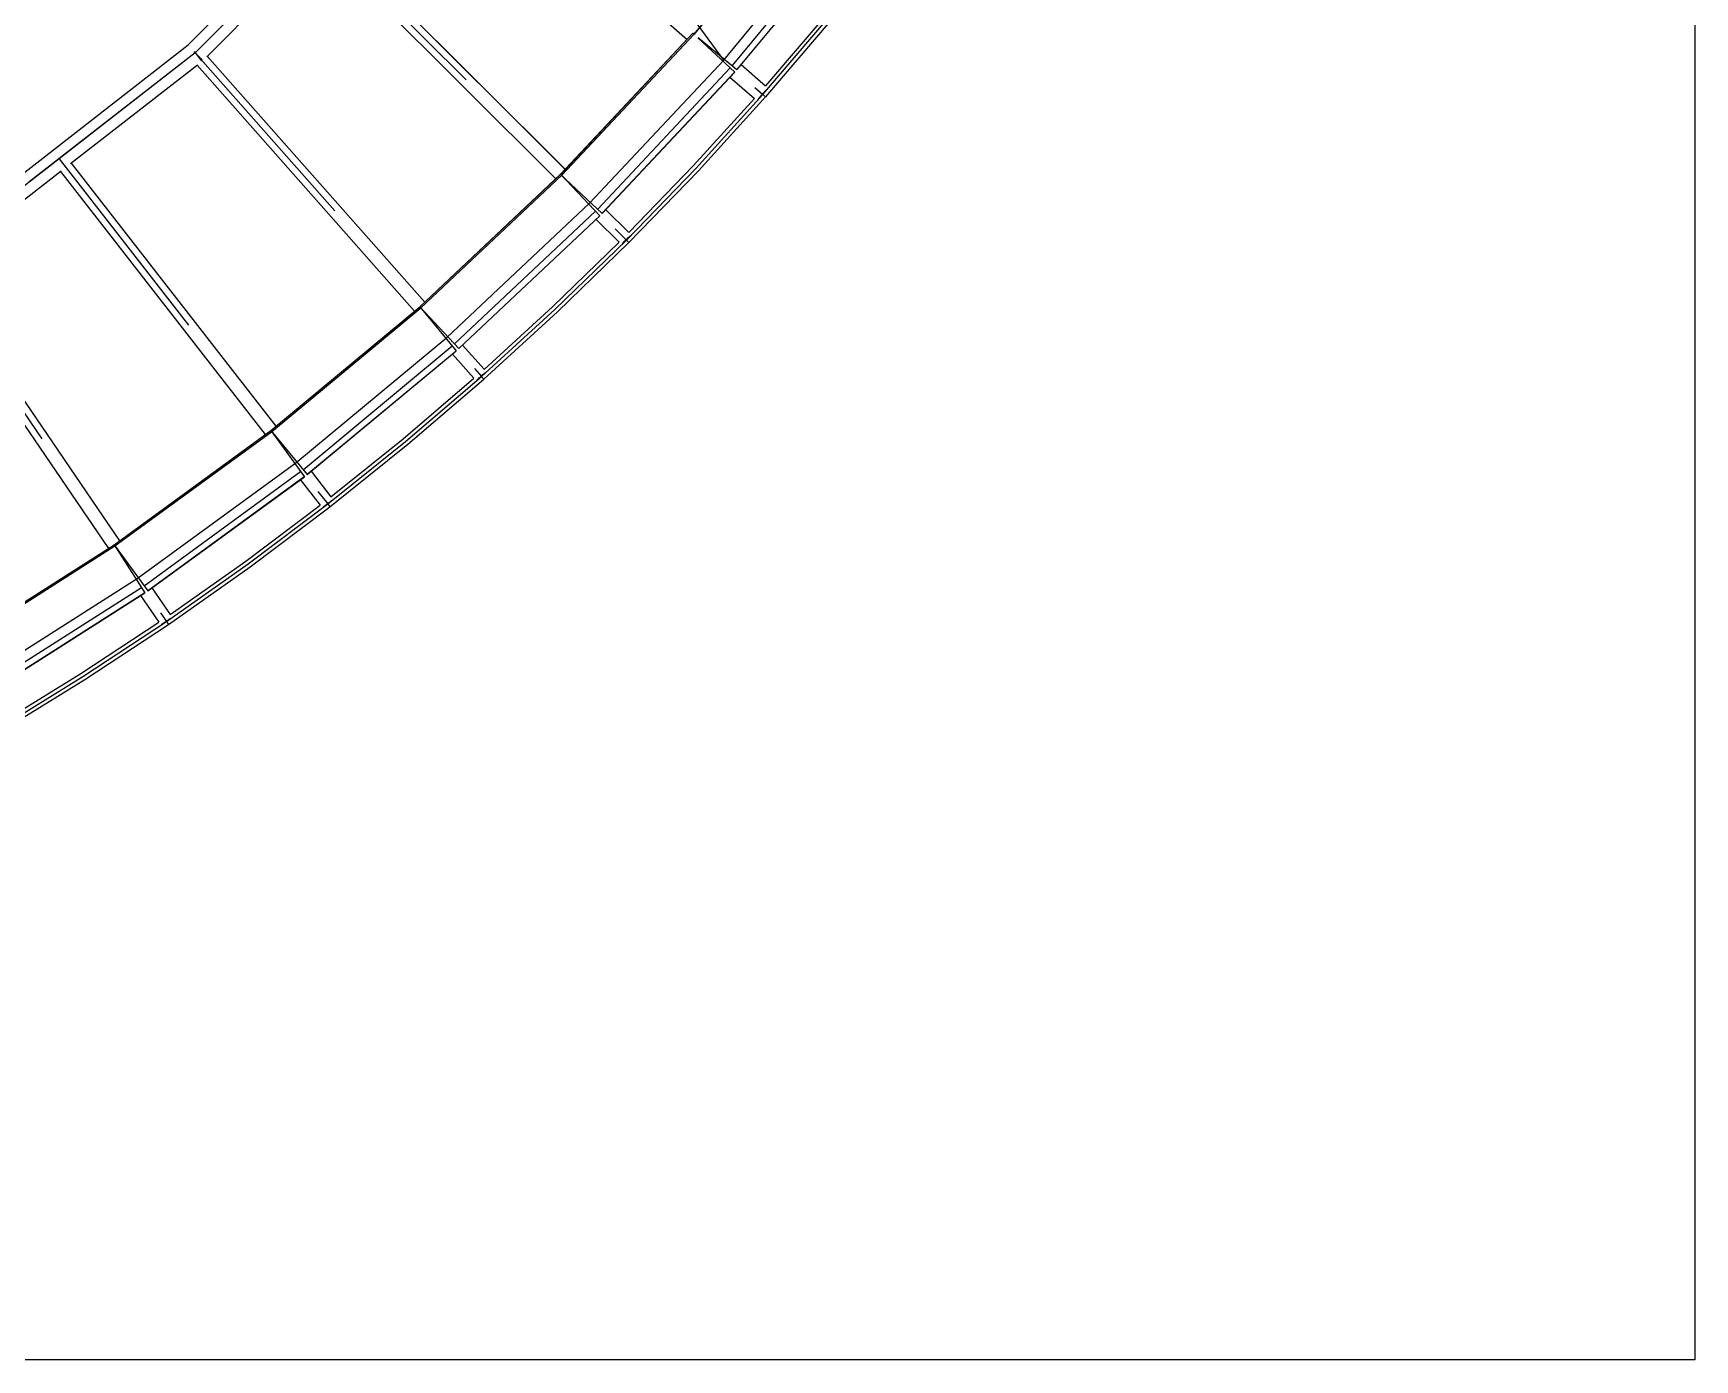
# Model space of a CAD drawing. Header units: millimetres. Extents: x 150209.93 to 150215.05, y 136675.65 to 136679.93.
# Drawn here: x 150214.195 to 150214.983, y 136675.653 to 136676.283 of the extents above; entities that cross this region are included whole.
import ezdxf

# ---------------------------------------------------------------- set-up
doc = ezdxf.new("R2010")
doc.units = ezdxf.units.MM
doc.header["$LTSCALE"] = 0.25
doc.linetypes.add('CENTER', pattern=[50.8, 31.75, -6.35, 6.35, -6.35])
doc.linetypes.add('XKITLINE00', pattern=[0])

# ---------------------------------------------------------------- blocks, each defined once
blk = doc.blocks.new('çatıı')
at = {"color": 8, "linetype": 'CENTER'}
for p, q in [((27968.7, 3195.2), (27417.3, 3952.5)), ((27968.7, 3195.2), (27417.3, 3952.5)), ((27292.1, 3790.9), (26714.9, 3212.6)), ((27292.1, 3790.9), (26714.9, 3212.6)), ((27292.1, 3790.9), (27968.7, 3195.2)), ((27292.1, 3790.9), (28061.4, 3113.6)), ((27898.4, 3257.1), (28191.2, 3611.6)), ((27968.7, 3195.2), (28265.3, 3554.2)), ((27003.5, 3501.7), (26714.9, 3212.6)), ((27003.5, 3501.7), (27650.6, 2855.9)), ((27003.5, 3501.7), (27738, 2768.6)), ((28061.4, 3113.6), (28215, 3293.7)), ((27584.3, 2922.1), (27898.4, 3257.1)), ((26714.9, 3212.6), (26069.1, 2710.2)), ((26714.9, 3212.6), (26069.1, 2710.2)), ((26714.9, 3212.6), (26392, 2961.4)), ((26714.9, 3212.6), (27311.9, 2537.1)), ((26714.9, 3212.6), (27393.7, 2444.6)), ((27650.6, 2855.9), (27968.7, 3195.2)), ((27902.4, 2938.6), (28061.4, 3113.6)), ((26392, 2961.4), (26069.1, 2710.2)), ((26392, 2961.4), (27029.2, 2142.3)), ((26392, 2961.4), (26953.4, 2239.7)), ((27249.9, 2607.3), (27584.3, 2922.1)), ((27738, 2768.6), (27902.4, 2938.6)), ((27311.9, 2537.1), (27650.6, 2855.9)), ((27568.4, 2603.9), (27738, 2768.6)), ((26069.1, 2710.2), (26577, 1965.4)), ((26069.1, 2710.2), (26646.5, 1863.3)), ((26895.9, 2313.7), (27249.9, 2607.3)), ((27393.7, 2444.6), (27568.4, 2603.9)), ((26953.4, 2239.7), (27311.9, 2537.1)), ((27213.9, 2290.6), (27393.7, 2444.6)), ((26524.2, 2042.8), (26895.9, 2313.7)), ((27029.2, 2142.3), (27213.9, 2290.6)), ((26577, 1965.4), (26953.4, 2239.7)), ((26840.1, 1999.8), (27029.2, 2142.3)), ((26134.5, 1794.7), (26524.2, 2042.8)), ((26646.5, 1863.3), (26840.1, 1999.8)), ((26182.3, 1714.1), (26577, 1965.4)), ((26448, 1732.5), (26646.5, 1863.3)), ((26245.3, 1607.9), (26448, 1732.5))]:
    blk.add_line(p, q, dxfattribs=at)
at = {"color": 8, "linetype": 'XKITLINE00'}
for p, q in [((27273, 3807.7), (26698.1, 3231.7)), ((27296.8, 3759.7), (27882, 3244.5)), ((28191.2, 3611.6), (27898.4, 3257.1)), ((28281.6, 3536.9), (27988.8, 3182.4)), ((28292.7, 3527.7), (27999.8, 3173.3)), ((28293.1, 3527.4), (28000.2, 3173)), ((27011.4, 3473.7), (26741.9, 3203.7)), ((27010.1, 3472.4), (27570.1, 2913.4)), ((27032.8, 3495.2), (27592.9, 2936.2)), ((27032.9, 3495.2), (27593, 2936.2)), ((28221.5, 3288.3), (28067.7, 3108)), ((28208.6, 3299), (28068.2, 3134.5)), ((27895.8, 3259.3), (27581.9, 2924.5)), ((27895.9, 3259.2), (27582.1, 2924.4)), ((27898.4, 3257.1), (27584.3, 2922.1)), ((27895.9, 3259.2), (27898.4, 3257.1)), ((27896, 3259.3), (27898.4, 3257.1)), ((27907.4, 3248.7), (27994.8, 3166.7)), ((27908, 3249.1), (28000.2, 3173)), ((26054.8, 2731.2), (26698.1, 3231.7)), ((26712.1, 3215.4), (26731.6, 3196)), ((26712.5, 3215.7), (26729.4, 3194.1)), ((26717.8, 3208.9), (26718.2, 3209.3)), ((26717.9, 3208.8), (26718.4, 3209.2)), ((26743.2, 3205), (27259.4, 2620.9)), ((26743.2, 3205), (27259.4, 2620.9)), ((26418.8, 2950.1), (26720.5, 3184.7)), ((26719, 3183.6), (27235.2, 2599.6)), ((26719, 3183.6), (27235.2, 2599.6)), ((27983.9, 3176.9), (27669.8, 2841.9)), ((27994.4, 3167.1), (27680.3, 2832.1)), ((27994.8, 3166.7), (27680.7, 2831.7)), ((27983.7, 3155), (28041.5, 3104.1)), ((28010.5, 3185.4), (28068.3, 3134.6)), ((28060.9, 3114.9), (28058.6, 3112.3)), ((28060.9, 3114.9), (28058.7, 3112.4)), ((28063.3, 3117.6), (28060.9, 3114.9)), ((28063.1, 3117.3), (28060.9, 3114.9)), ((28065.3, 3119.7), (28063.1, 3117.3)), ((28065.5, 3120.1), (28063.3, 3117.6)), ((28067.3, 3121.8), (28065.3, 3119.7)), ((28067.7, 3122.4), (28065.5, 3120.1)), ((28069.2, 3123.8), (28067.3, 3121.8)), ((28069.7, 3124.4), (28067.7, 3122.4)), ((28069.2, 3123.8), (28070.8, 3125.4)), ((28069.7, 3124.4), (28071.4, 3126.1)), ((28070.8, 3125.4), (28072.1, 3126.6)), ((28071.4, 3126.1), (28072.8, 3127.4)), ((28072.1, 3126.6), (28072.3, 3126.8)), ((28072.8, 3127.4), (28073.2, 3127.7)), ((28041.5, 3104.1), (27896.3, 2944.3)), ((28067.7, 3108), (27908.6, 2932.8)), ((28049.5, 3101.1), (28048.8, 3100.1)), ((28050.8, 3102.8), (28049.5, 3101.1)), ((28050.2, 3101.8), (28049.7, 3101.1)), ((28051.4, 3103.4), (28050.2, 3101.8)), ((28052.4, 3104.9), (28050.8, 3102.8)), ((28052.9, 3105.4), (28051.4, 3103.4)), ((28054.3, 3107.2), (28052.4, 3104.9)), ((28054.7, 3107.5), (28052.9, 3105.4)), ((28056.3, 3109.7), (28054.3, 3107.2)), ((28056.6, 3109.9), (28054.7, 3107.5)), ((28058.6, 3112.3), (28056.3, 3109.7)), ((28058.7, 3112.4), (28056.6, 3109.9)), ((28060.5, 3114.4), (28067.7, 3108)), ((28060.5, 3114.4), (28067.7, 3108)), ((26094.7, 2698), (26396.4, 2932.6)), ((26394.9, 2931.4), (26880.7, 2306.8)), ((26420.4, 2951.3), (26906.2, 2326.7)), ((27247.7, 2609.9), (27581.9, 2924.5)), ((27247.8, 2609.8), (27581.9, 2924.3)), ((27249.9, 2607.3), (27584.3, 2922.1)), ((27581.9, 2924.3), (27680.7, 2831.7)), ((27582.1, 2924.4), (27674.8, 2825.9)), ((27896.3, 2944.3), (27743.3, 2786.1)), ((27908.6, 2932.8), (27744, 2762.7)), ((27688.9, 2840.5), (27743.3, 2786.2)), ((27330.2, 2522), (27664.7, 2836.7)), ((27340.1, 2511.5), (27674.5, 2826.2)), ((27340.4, 2511.1), (27674.8, 2825.9)), ((27666.1, 2817.6), (27720.5, 2763.3)), ((27562.7, 2610), (27720.5, 2763.4)), ((27574.2, 2597.8), (27744, 2762.7)), ((27729.5, 2761.1), (27728.2, 2759.5)), ((27729.8, 2761.3), (27728.5, 2759.8)), ((27731.1, 2762.9), (27729.5, 2761.1)), ((27731.3, 2763.1), (27729.8, 2761.3)), ((27733, 2764.9), (27731.1, 2762.9)), ((27733.2, 2765), (27731.3, 2763.1)), ((27735.1, 2767.1), (27733, 2764.9)), ((27735.2, 2767.2), (27733.2, 2765)), ((27737.3, 2769.3), (27735.1, 2767.1)), ((27737.4, 2769.3), (27735.2, 2767.2)), ((27737.3, 2769.3), (27739.6, 2771.6)), ((27737.4, 2769.3), (27739.5, 2771.5)), ((27737.4, 2769.3), (27744, 2762.7)), ((27737.4, 2769.3), (27744, 2762.7)), ((27739.5, 2771.5), (27741.6, 2773.5)), ((27739.6, 2771.6), (27741.8, 2773.7)), ((27741.6, 2773.5), (27743.6, 2775.3)), ((27741.8, 2773.7), (27743.8, 2775.6)), ((27743.6, 2775.3), (27745.3, 2776.9)), ((27743.8, 2775.6), (27745.6, 2777.2)), ((27745.3, 2776.9), (27746.8, 2778.2)), ((27745.6, 2777.2), (27747.1, 2778.5)), ((27746.8, 2778.2), (27746.9, 2778.3)), ((27747.1, 2778.5), (27747.4, 2778.7)), ((27728.2, 2759.5), (27728, 2759.3)), ((27728.5, 2759.8), (27728.4, 2759.7)), ((26096.2, 2699.1), (26535.3, 2055.1)), ((26069.5, 2680.9), (26508.6, 2036.9)), ((26893.8, 2316.4), (27247.7, 2609.9)), ((26894, 2316.3), (27247.7, 2609.7)), ((26895.9, 2313.7), (27249.9, 2607.3)), ((27247.7, 2609.7), (27340.4, 2511.1)), ((27247.8, 2609.8), (27334.2, 2505.7)), ((27400.1, 2461.7), (27562.7, 2610)), ((27399.3, 2438.3), (27574.2, 2597.8)), ((26970.7, 2223.5), (27324.7, 2517.1)), ((26979.9, 2212.4), (27333.9, 2506)), ((26980.2, 2212), (27334.2, 2505.7)), ((27325, 2498), (27375.9, 2440.4)), ((27349.2, 2519.4), (27400.1, 2461.8)), ((27390.7, 2443.2), (27393.1, 2445.3)), ((27390.8, 2443.3), (27393.1, 2445.3)), ((27393.1, 2445.3), (27395.4, 2447.4)), ((27393.1, 2445.3), (27395.4, 2447.3)), ((27393.1, 2445.3), (27399.3, 2438.3)), ((27393.1, 2445.3), (27399.3, 2438.3)), ((27395.4, 2447.4), (27397.7, 2449.4)), ((27395.4, 2447.3), (27397.6, 2449.2)), ((27397.6, 2449.2), (27399.7, 2450.9)), ((27397.7, 2449.4), (27399.9, 2451.2)), ((27399.7, 2450.9), (27401.5, 2452.4)), ((27399.9, 2451.2), (27401.8, 2452.7)), ((27401.5, 2452.4), (27403.1, 2453.6)), ((27401.8, 2452.7), (27403.4, 2453.9)), ((27403.1, 2453.6), (27403.2, 2453.7)), ((27403.4, 2453.9), (27403.7, 2454.1)), ((27208.5, 2297), (27375.9, 2440.4)), ((27219.2, 2284.1), (27399.3, 2438.3)), ((27383.3, 2436.1), (27383.1, 2435.9)), ((27384.7, 2437.6), (27383.3, 2436.1)), ((27383.7, 2436.4), (27383.5, 2436.3)), ((27385, 2437.8), (27383.7, 2436.4)), ((27384.7, 2437.6), (27386.4, 2439.3)), ((27385, 2437.8), (27386.7, 2439.5)), ((27386.4, 2439.3), (27388.5, 2441.2)), ((27386.7, 2439.5), (27388.7, 2441.3)), ((27388.5, 2441.2), (27390.7, 2443.2)), ((27388.7, 2441.3), (27390.8, 2443.3)), ((26522.3, 2045.6), (26893.8, 2316.4)), ((26522.4, 2045.5), (26893.8, 2316.2)), ((26524.2, 2042.8), (26895.9, 2313.7)), ((26893.8, 2316.2), (26980.2, 2212)), ((26894, 2316.3), (26973.7, 2206.9)), ((27036.6, 2159), (27208.5, 2297)), ((27034.4, 2135.6), (27219.2, 2284.1)), ((26593.2, 1948.1), (26964.9, 2218.9)), ((26989.5, 2219.7), (27036.7, 2159)), ((26601.7, 1936.4), (26973.4, 2207.3)), ((26602, 1936), (26973.7, 2206.9)), ((26964, 2199.9), (27011.2, 2139.2)), ((26835.1, 2006.6), (27011.2, 2139.2)), ((26845, 1993), (27034.4, 2135.6)), ((27018.1, 2134.2), (27018.3, 2134.4)), ((27018.3, 2134.4), (27019.8, 2135.8)), ((27018.6, 2134.6), (27018.7, 2134.7)), ((27018.7, 2134.7), (27020.1, 2136)), ((27019.8, 2135.8), (27021.7, 2137.4)), ((27020.1, 2136), (27021.9, 2137.6)), ((27021.7, 2137.4), (27023.8, 2139.2)), ((27021.9, 2137.6), (27024, 2139.3)), ((27023.8, 2139.2), (27026.2, 2141.1)), ((27024, 2139.3), (27026.3, 2141.1)), ((27026.2, 2141.1), (27028.6, 2143)), ((27026.3, 2141.1), (27028.7, 2143)), ((27028.6, 2143), (27031.1, 2145)), ((27028.7, 2143), (27031.1, 2144.9)), ((27028.7, 2143), (27034.4, 2135.6)), ((27028.7, 2143), (27034.4, 2135.6)), ((27031.1, 2145), (27033.6, 2146.8)), ((27031.1, 2144.9), (27033.4, 2146.6)), ((27033.4, 2146.6), (27035.6, 2148.2)), ((27033.6, 2146.8), (27035.8, 2148.4)), ((27035.6, 2148.2), (27037.5, 2149.6)), ((27035.8, 2148.4), (27037.8, 2149.8)), ((27037.5, 2149.6), (27039.2, 2150.6)), ((27037.8, 2149.8), (27039.5, 2150.9)), ((27039.2, 2150.6), (27039.3, 2150.7)), ((27039.5, 2150.9), (27039.8, 2151.1)), ((26132.8, 1797.6), (26522.3, 2045.6)), ((26132.9, 1797.5), (26522.3, 2045.4)), ((26134.5, 1794.7), (26524.2, 2042.8)), ((26522.3, 2045.4), (26602, 1936)), ((26522.4, 2045.5), (26595.1, 1931.4)), ((26651.3, 1856.4), (26845, 1993)), ((26655, 1879.6), (26835.1, 2006.6)), ((26197.5, 1695.8), (26587.2, 1943.9)), ((26611.7, 1943.1), (26655, 1879.6)), ((26205.2, 1683.7), (26594.9, 1931.8)), ((26205.5, 1683.3), (26595.1, 1931.4)), ((26585, 1924.9), (26628.3, 1861.4)), ((26443.4, 1739.5), (26628.4, 1861.4)), ((26452.5, 1725.4), (26651.3, 1856.4)), ((26634.9, 1856), (26635.1, 1856.2)), ((26635.1, 1856.2), (26636.7, 1857.5)), ((26635.4, 1856.4), (26635.5, 1856.5)), ((26635.5, 1856.5), (26637, 1857.7)), ((26636.7, 1857.5), (26638.7, 1859)), ((26637, 1857.7), (26638.9, 1859.1)), ((26638.7, 1859), (26640.9, 1860.6)), ((26638.9, 1859.1), (26641.1, 1860.7)), ((26640.9, 1860.6), (26643.4, 1862.4)), ((26641.1, 1860.7), (26643.5, 1862.4)), ((26643.4, 1862.4), (26646, 1864.2)), ((26643.5, 1862.4), (26646, 1864.2)), ((26646, 1864.2), (26648.6, 1865.9)), ((26646, 1864.2), (26648.5, 1865.8)), ((26646, 1864.2), (26651.3, 1856.4)), ((26646, 1864.2), (26651.3, 1856.4)), ((26648.5, 1865.8), (26651, 1867.5)), ((26648.6, 1865.9), (26651.1, 1867.6)), ((26651, 1867.5), (26653.2, 1868.9)), ((26651.1, 1867.6), (26653.5, 1869.1)), ((26653.2, 1868.9), (26655.3, 1870.1)), ((26653.5, 1869.1), (26655.6, 1870.4)), ((26655.3, 1870.1), (26657, 1871.1)), ((26655.6, 1870.4), (26657.3, 1871.4)), ((26657, 1871.1), (26657.1, 1871.2)), ((26657.3, 1871.4), (26657.6, 1871.5)), ((26254.8, 1623.5), (26443.4, 1739.5)), ((26249.6, 1600.7), (26452.5, 1725.4))]:
    blk.add_line(p, q, dxfattribs=at)
for centre in [(27898.4, 3257.1), (27898.4, 3257.1), (26714.9, 3212.6), (26714.9, 3212.6), (26714.9, 3212.6), (26714.9, 3212.6), (26714.9, 3212.6), (26714.9, 3212.6), (26714.9, 3212.6), (26714.9, 3212.6), (26714.9, 3212.6), (26714.9, 3212.6), (27968.7, 3195.2), (27968.7, 3195.2), (27968.7, 3195.2), (27968.7, 3195.2), (27968.7, 3195.2), (28061.4, 3113.6), (28061.4, 3113.6), (28061.4, 3113.6), (26392, 2961.4), (26392, 2961.4), (26392, 2961.4), (26392, 2961.4), (26392, 2961.4), (27584.3, 2922.1), (27584.3, 2922.1), (27902.4, 2938.6), (27902.4, 2938.6), (27650.6, 2855.9), (27650.6, 2855.9), (27650.6, 2855.9), (27738, 2768.6), (27738, 2768.6), (27738, 2768.6), (27249.9, 2607.3), (27249.9, 2607.3), (27568.4, 2603.9), (27568.4, 2603.9), (27311.9, 2537.1), (27311.9, 2537.1), (27311.9, 2537.1), (27393.7, 2444.6), (27393.7, 2444.6), (27393.7, 2444.6), (26895.9, 2313.7), (26895.9, 2313.7), (27213.9, 2290.6), (27213.9, 2290.6), (26953.4, 2239.7), (26953.4, 2239.7), (26953.4, 2239.7), (27029.2, 2142.3), (27029.2, 2142.3), (27029.2, 2142.3), (26524.2, 2042.8), (26524.2, 2042.8), (26840.1, 1999.8), (26840.1, 1999.8), (26577, 1965.4), (26577, 1965.4), (26577, 1965.4), (26646.5, 1863.3), (26646.5, 1863.3), (26646.5, 1863.3), (26448, 1732.5), (26448, 1732.5)]:
    blk.add_circle(centre, 0.05, dxfattribs=at)

msp = doc.modelspace()

# ---------------------------------------------------------------- linework, layer by layer
msp.add_lwpolyline([(150209.92514, 136679.93402), (150214.98319, 136679.93402), (150214.98319, 136675.65285), (150209.92514, 136675.65285)], close=True)

# ---------------------------------------------------------------- block references
at = {"xscale": 0.0002000170049888334, "yscale": 0.0002000170049888334, "zscale": 0.0002000170049888334}
msp.add_blockref('çatıı', (150208.92807, 136675.63059), dxfattribs=at)

doc.saveas('drawing.dxf')
